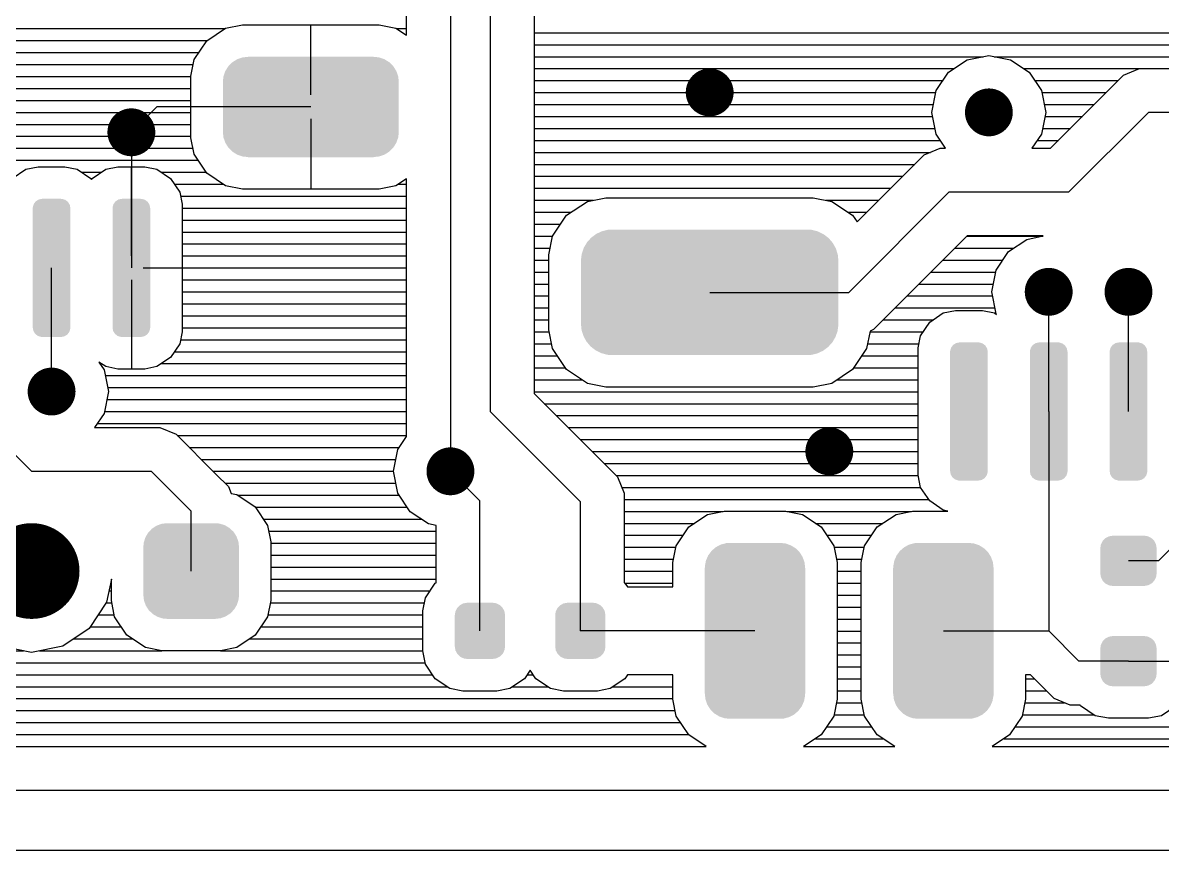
# Model space of a CAD drawing. Extents: x 295 to 953, y 10 to 290.
# Drawn here: x 691.45 to 733.17, y 78 to 108.3 of the extents above; entities that cross this region are included whole.
import ezdxf

# ---------------------------------------------------------------- set-up
doc = ezdxf.new("R2010")
doc.units = 0
doc.header["$LTSCALE"] = 5
doc.header["$MEASUREMENT"] = 0
doc.layers.get('0').update_dxf_attribs({"linetype": 'CONTINUOUS', "lineweight": 25})
doc.layers.add('DV-PEI-A6_TOP', color=5, linetype='CONTINUOUS')

msp = doc.modelspace()

# ---------------------------------------------------------------- linework, layer by layer
for points, const_width in [([(716.161, 105.749, 1), (717.037, 105.749, 1)], 0.876), ([(726.384, 105.019, 1), (727.26, 105.019, 1)], 0.876), ([(694.983, 104.289, 1), (695.86, 104.289, 1)], 0.876), ([(728.575, 98.447, 1), (729.451, 98.447, 1)], 0.876), ([(731.496, 98.447, 1), (732.372, 98.447, 1)], 0.876), ([(692.062, 94.796, 1), (692.939, 94.796, 1)], 0.876), ([(720.542, 92.605, 1), (721.418, 92.605, 1)], 0.876), ([(706.667, 91.875, 1), (707.544, 91.875, 1)], 0.876), ([(690.894, 88.223, 1), (692.647, 88.223, 1)], 1.753)]:
    msp.add_lwpolyline(points, format="xyb", close=True, dxfattribs=dict(const_width=const_width))
for points in [[(698.977, 106.711), (699.118, 106.853), (705.012, 106.711), (704.868, 106.853)], [(699.118, 106.853), (699.124, 106.856), (704.868, 106.853), (704.865, 106.856)], [(699.124, 106.856), (699.294, 106.963), (704.865, 106.856), (704.693, 106.963)], [(699.294, 106.963), (699.301, 106.965), (704.693, 106.963), (704.689, 106.965)], [(699.301, 106.965), (699.489, 107.031), (704.689, 106.965), (704.496, 107.031)], [(699.489, 107.031), (699.501, 107.032), (704.496, 107.031), (704.493, 107.032)], [(699.501, 107.032), (699.695, 107.053), (704.493, 107.032), (704.293, 107.053)], [(699.695, 107.053), (699.695, 107.058), (704.293, 107.053), (704.293, 107.058)], [(698.796, 106.341), (698.862, 106.531), (705.192, 106.341), (705.125, 106.531)], [(698.862, 106.531), (698.865, 106.536), (705.125, 106.531), (705.123, 106.536)], [(698.865, 106.536), (698.972, 106.706), (705.123, 106.536), (705.015, 106.706)], [(698.972, 106.706), (698.977, 106.711), (705.015, 106.706), (705.012, 106.711)], [(698.772, 106.135), (698.794, 106.335), (705.216, 106.135), (705.193, 106.335)], [(698.775, 106.062), (698.772, 106.135), (705.213, 106.062), (705.216, 106.135)], [(698.775, 104.374), (698.775, 106.062), (705.213, 104.374), (705.213, 106.062)], [(698.794, 106.335), (698.796, 106.341), (705.193, 106.335), (705.192, 106.341)], [(698.772, 104.301), (698.775, 104.374), (705.216, 104.301), (705.213, 104.374)], [(698.795, 104.101), (698.772, 104.301), (705.193, 104.101), (705.216, 104.301)], [(698.796, 104.095), (698.795, 104.101), (705.191, 104.095), (705.193, 104.101)], [(698.863, 103.905), (698.796, 104.095), (705.125, 103.905), (705.191, 104.095)], [(698.865, 103.9), (698.863, 103.905), (705.122, 103.9), (705.125, 103.905)], [(698.973, 103.73), (698.865, 103.9), (705.016, 103.73), (705.122, 103.9)], [(698.976, 103.725), (698.973, 103.73), (705.011, 103.725), (705.016, 103.73)], [(699.119, 103.583), (698.976, 103.725), (704.869, 103.583), (705.011, 103.725)], [(699.123, 103.579), (699.119, 103.583), (704.863, 103.579), (704.869, 103.583)], [(699.295, 103.473), (699.123, 103.579), (704.694, 103.473), (704.863, 103.579)], [(699.299, 103.471), (699.295, 103.473), (704.687, 103.471), (704.694, 103.473)], [(699.491, 103.405), (699.299, 103.471), (704.498, 103.405), (704.687, 103.471)], [(699.495, 103.404), (699.491, 103.405), (704.487, 103.404), (704.498, 103.405)], [(699.695, 103.382), (699.495, 103.404), (704.293, 103.382), (704.487, 103.404)], [(699.695, 103.378), (699.695, 103.382), (704.293, 103.378), (704.293, 103.382)], [(691.924, 101.763), (692.01, 101.816), (693.07, 101.763), (693, 101.816)], [(692.01, 101.816), (692.032, 101.83), (693, 101.816), (692.953, 101.83)], [(692.032, 101.83), (692.147, 101.851), (692.953, 101.83), (692.878, 101.851)], [(692.147, 101.851), (692.156, 101.853), (692.878, 101.851), (692.845, 101.853)], [(694.845, 101.763), (694.931, 101.816), (695.991, 101.763), (695.921, 101.816)], [(694.931, 101.816), (694.953, 101.83), (695.921, 101.816), (695.874, 101.83)], [(694.953, 101.83), (695.068, 101.851), (695.874, 101.83), (695.799, 101.851)], [(695.068, 101.851), (695.077, 101.853), (695.799, 101.851), (695.766, 101.853)], [(691.811, 101.508), (691.813, 101.541), (693.19, 101.508), (693.184, 101.541)], [(691.811, 97.138), (691.811, 101.508), (693.19, 97.138), (693.19, 101.508)], [(691.813, 101.541), (691.839, 101.632), (693.184, 101.541), (693.167, 101.632)], [(691.839, 101.632), (691.848, 101.663), (693.167, 101.632), (693.148, 101.663)], [(691.848, 101.663), (691.906, 101.74), (693.148, 101.663), (693.1, 101.74)], [(691.906, 101.74), (691.924, 101.763), (693.1, 101.74), (693.07, 101.763)], [(694.732, 101.508), (694.734, 101.541), (696.111, 101.508), (696.105, 101.541)], [(694.732, 97.138), (694.732, 101.508), (696.111, 97.138), (696.111, 101.508)], [(694.734, 101.541), (694.76, 101.632), (696.105, 101.541), (696.088, 101.632)], [(694.76, 101.632), (694.769, 101.663), (696.088, 101.632), (696.069, 101.663)], [(694.769, 101.663), (694.827, 101.74), (696.069, 101.663), (696.021, 101.74)], [(694.827, 101.74), (694.845, 101.763), (696.021, 101.74), (695.991, 101.763)], [(712.426, 100.554), (712.45, 100.571), (720.776, 100.554), (720.741, 100.571)], [(712.45, 100.571), (712.635, 100.657), (720.741, 100.571), (720.569, 100.657)], [(712.635, 100.657), (712.66, 100.668), (720.569, 100.657), (720.526, 100.668)], [(712.66, 100.668), (712.865, 100.717), (720.526, 100.668), (720.345, 100.717)], [(712.865, 100.717), (712.886, 100.721), (720.345, 100.717), (720.263, 100.721)], [(712.886, 100.721), (713.117, 100.728), (720.263, 100.721), (720.146, 100.728)], [(720.08, 100.728), (720.114, 100.73), (720.146, 100.728), (720.114, 100.73)], [(711.99, 100.063), (712.092, 100.235), (721.204, 100.063), (721.109, 100.235)], [(712.092, 100.235), (712.108, 100.262), (721.109, 100.235), (721.086, 100.262)], [(712.108, 100.262), (712.243, 100.411), (721.086, 100.262), (720.959, 100.411)], [(712.243, 100.411), (712.263, 100.434), (720.959, 100.411), (720.93, 100.434)], [(712.263, 100.434), (712.426, 100.554), (720.93, 100.434), (720.776, 100.554)], [(711.885, 99.614), (711.911, 99.811), (721.31, 99.614), (721.29, 99.811)], [(711.911, 99.811), (711.915, 99.844), (721.29, 99.811), (721.28, 99.844)], [(711.915, 99.844), (711.98, 100.032), (721.28, 99.844), (721.221, 100.032)], [(711.98, 100.032), (711.99, 100.063), (721.221, 100.032), (721.204, 100.063)], [(711.884, 99.58), (711.885, 99.614), (721.313, 99.58), (721.31, 99.614)], [(711.884, 99.577), (711.884, 99.58), (721.313, 99.577), (721.313, 99.58)], [(711.884, 97.282), (711.884, 99.577), (721.313, 97.282), (721.313, 99.577)], [(711.884, 97.279), (711.884, 97.282), (721.313, 97.279), (721.313, 97.282)], [(711.888, 97.245), (711.884, 97.279), (721.313, 97.245), (721.313, 97.279)], [(711.908, 97.048), (711.888, 97.245), (721.287, 97.048), (721.313, 97.245)], [(691.817, 97.105), (691.811, 97.138), (693.188, 97.105), (693.19, 97.138)], [(691.834, 97.014), (691.817, 97.105), (693.162, 97.014), (693.188, 97.105)], [(691.853, 96.984), (691.834, 97.014), (693.153, 96.984), (693.162, 97.014)], [(691.901, 96.907), (691.853, 96.984), (693.095, 96.907), (693.153, 96.984)], [(691.932, 96.883), (691.901, 96.907), (693.077, 96.883), (693.095, 96.907)], [(692.001, 96.83), (691.932, 96.883), (692.991, 96.83), (693.077, 96.883)], [(692.048, 96.817), (692.001, 96.83), (692.969, 96.817), (692.991, 96.83)], [(692.123, 96.795), (692.048, 96.817), (692.854, 96.795), (692.969, 96.817)], [(694.738, 97.105), (694.732, 97.138), (696.109, 97.105), (696.111, 97.138)], [(694.755, 97.014), (694.738, 97.105), (696.083, 97.014), (696.109, 97.105)], [(694.774, 96.984), (694.755, 97.014), (696.074, 96.984), (696.083, 97.014)], [(694.822, 96.907), (694.774, 96.984), (696.016, 96.907), (696.074, 96.984)], [(694.853, 96.883), (694.822, 96.907), (695.998, 96.883), (696.016, 96.907)], [(694.922, 96.83), (694.853, 96.883), (695.912, 96.83), (695.998, 96.883)], [(694.969, 96.817), (694.922, 96.83), (695.89, 96.817), (695.912, 96.83)], [(695.044, 96.795), (694.969, 96.817), (695.775, 96.795), (695.89, 96.817)], [(711.918, 97.015), (711.908, 97.048), (721.283, 97.015), (721.287, 97.048)], [(711.977, 96.827), (711.918, 97.015), (721.218, 96.827), (721.283, 97.015)], [(711.994, 96.796), (711.977, 96.827), (721.207, 96.796), (721.218, 96.827)], [(692.156, 96.794), (692.123, 96.795), (692.845, 96.794), (692.854, 96.795)], [(695.077, 96.794), (695.044, 96.795), (695.766, 96.794), (695.775, 96.795)], [(712.088, 96.624), (711.994, 96.796), (721.106, 96.624), (721.207, 96.796)], [(712.112, 96.597), (712.088, 96.624), (721.09, 96.597), (721.106, 96.624)], [(712.239, 96.448), (712.112, 96.597), (720.955, 96.448), (721.09, 96.597)], [(712.268, 96.425), (712.239, 96.448), (720.934, 96.425), (720.955, 96.448)], [(712.421, 96.305), (712.268, 96.425), (720.772, 96.305), (720.934, 96.425)], [(725.431, 96.375), (725.439, 96.405), (726.758, 96.375), (726.74, 96.405)], [(725.439, 96.405), (725.498, 96.482), (726.74, 96.405), (726.692, 96.482)], [(725.498, 96.482), (725.516, 96.506), (726.692, 96.482), (726.661, 96.506)], [(725.516, 96.506), (725.602, 96.559), (726.661, 96.506), (726.591, 96.559)], [(725.602, 96.559), (725.623, 96.572), (726.591, 96.559), (726.545, 96.572)], [(725.623, 96.572), (725.739, 96.594), (726.545, 96.572), (726.47, 96.594)], [(725.739, 96.594), (725.747, 96.595), (726.47, 96.594), (726.437, 96.595)], [(728.352, 96.375), (728.36, 96.405), (729.679, 96.375), (729.661, 96.405)], [(728.36, 96.405), (728.419, 96.482), (729.661, 96.405), (729.613, 96.482)], [(728.419, 96.482), (728.437, 96.506), (729.613, 96.482), (729.582, 96.506)], [(728.437, 96.506), (728.523, 96.559), (729.582, 96.506), (729.512, 96.559)], [(728.523, 96.559), (728.544, 96.572), (729.512, 96.559), (729.466, 96.572)], [(728.544, 96.572), (728.66, 96.594), (729.466, 96.572), (729.391, 96.594)], [(728.66, 96.594), (728.668, 96.595), (729.391, 96.594), (729.358, 96.595)], [(731.273, 96.375), (731.281, 96.405), (732.6, 96.375), (732.582, 96.405)], [(731.281, 96.405), (731.34, 96.482), (732.582, 96.405), (732.534, 96.482)], [(731.34, 96.482), (731.358, 96.506), (732.534, 96.482), (732.503, 96.506)], [(731.358, 96.506), (731.444, 96.559), (732.503, 96.506), (732.433, 96.559)], [(731.444, 96.559), (731.465, 96.572), (732.433, 96.559), (732.387, 96.572)], [(731.465, 96.572), (731.581, 96.594), (732.387, 96.572), (732.312, 96.594)], [(731.581, 96.594), (731.589, 96.595), (732.312, 96.594), (732.279, 96.595)], [(712.456, 96.288), (712.421, 96.305), (720.748, 96.288), (720.772, 96.305)], [(712.628, 96.202), (712.456, 96.288), (720.562, 96.202), (720.748, 96.288)], [(712.671, 96.191), (712.628, 96.202), (720.537, 96.191), (720.562, 96.202)], [(712.852, 96.142), (712.671, 96.191), (720.333, 96.142), (720.537, 96.191)], [(712.935, 96.137), (712.852, 96.142), (720.312, 96.137), (720.333, 96.142)], [(713.051, 96.131), (712.935, 96.137), (720.08, 96.131), (720.312, 96.137)], [(713.084, 96.129), (713.051, 96.131), (713.084, 96.129), (713.117, 96.131)], [(725.403, 96.25), (725.404, 96.283), (726.781, 96.25), (726.775, 96.283)], [(725.403, 91.881), (725.403, 96.25), (726.781, 91.881), (726.781, 96.25)], [(725.404, 96.283), (725.431, 96.375), (726.775, 96.283), (726.758, 96.375)], [(728.324, 96.25), (728.325, 96.283), (729.702, 96.25), (729.696, 96.283)], [(728.324, 91.881), (728.324, 96.25), (729.702, 91.881), (729.702, 96.25)], [(728.325, 96.283), (728.352, 96.375), (729.696, 96.283), (729.679, 96.375)], [(731.245, 96.25), (731.246, 96.283), (732.623, 96.25), (732.617, 96.283)], [(731.245, 91.881), (731.245, 96.25), (732.623, 91.881), (732.623, 96.25)], [(731.246, 96.283), (731.273, 96.375), (732.617, 96.283), (732.6, 96.375)], [(725.409, 91.848), (725.403, 91.881), (726.78, 91.848), (726.781, 91.881)], [(725.426, 91.756), (725.409, 91.848), (726.754, 91.756), (726.78, 91.848)], [(728.33, 91.848), (728.324, 91.881), (729.701, 91.848), (729.702, 91.881)], [(728.347, 91.756), (728.33, 91.848), (729.675, 91.756), (729.701, 91.848)], [(731.251, 91.848), (731.245, 91.881), (732.622, 91.848), (732.623, 91.881)], [(731.268, 91.756), (731.251, 91.848), (732.596, 91.756), (732.622, 91.848)], [(725.445, 91.726), (725.426, 91.756), (726.745, 91.726), (726.754, 91.756)], [(725.492, 91.649), (725.445, 91.726), (726.686, 91.649), (726.745, 91.726)], [(725.523, 91.625), (725.492, 91.649), (726.669, 91.625), (726.686, 91.649)], [(725.593, 91.572), (725.523, 91.625), (726.583, 91.572), (726.669, 91.625)], [(725.639, 91.559), (725.593, 91.572), (726.561, 91.559), (726.583, 91.572)], [(725.714, 91.537), (725.639, 91.559), (726.445, 91.537), (726.561, 91.559)], [(725.747, 91.536), (725.714, 91.537), (726.437, 91.536), (726.445, 91.537)], [(728.366, 91.726), (728.347, 91.756), (729.666, 91.726), (729.675, 91.756)], [(728.413, 91.649), (728.366, 91.726), (729.607, 91.649), (729.666, 91.726)], [(728.444, 91.625), (728.413, 91.649), (729.59, 91.625), (729.607, 91.649)], [(728.514, 91.572), (728.444, 91.625), (729.504, 91.572), (729.59, 91.625)], [(728.56, 91.559), (728.514, 91.572), (729.482, 91.559), (729.504, 91.572)], [(728.635, 91.537), (728.56, 91.559), (729.366, 91.537), (729.482, 91.559)], [(728.668, 91.536), (728.635, 91.537), (729.358, 91.536), (729.366, 91.537)], [(731.287, 91.726), (731.268, 91.756), (732.587, 91.726), (732.596, 91.756)], [(731.334, 91.649), (731.287, 91.726), (732.528, 91.649), (732.587, 91.726)], [(731.365, 91.625), (731.334, 91.649), (732.511, 91.625), (732.528, 91.649)], [(731.435, 91.572), (731.365, 91.625), (732.425, 91.572), (732.511, 91.625)], [(731.481, 91.559), (731.435, 91.572), (732.403, 91.559), (732.425, 91.572)], [(731.556, 91.537), (731.481, 91.559), (732.287, 91.537), (732.403, 91.559)], [(731.589, 91.536), (731.556, 91.537), (732.279, 91.536), (732.287, 91.537)], [(696.067, 89.66), (696.176, 89.774), (699.163, 89.66), (699.043, 89.774)], [(696.176, 89.774), (696.215, 89.799), (699.043, 89.774), (699.016, 89.799)], [(696.215, 89.799), (696.345, 89.884), (699.016, 89.799), (698.872, 89.884)], [(696.345, 89.884), (696.393, 89.902), (698.872, 89.884), (698.842, 89.902)], [(696.393, 89.902), (696.535, 89.953), (698.842, 89.902), (698.677, 89.953)], [(696.535, 89.953), (696.608, 89.961), (698.677, 89.953), (698.649, 89.961)], [(696.608, 89.961), (696.736, 89.976), (698.649, 89.961), (698.489, 89.976)], [(695.875, 89.26), (695.887, 89.3), (699.346, 89.26), (699.342, 89.3)], [(695.887, 89.3), (695.934, 89.453), (699.342, 89.3), (699.286, 89.453)], [(695.934, 89.453), (695.956, 89.491), (699.286, 89.453), (699.273, 89.491)], [(695.956, 89.491), (696.037, 89.628), (699.273, 89.491), (699.184, 89.628)], [(696.037, 89.628), (696.067, 89.66), (699.184, 89.628), (699.163, 89.66)], [(730.929, 89.203), (730.985, 89.32), (732.942, 89.203), (732.881, 89.32)], [(730.985, 89.32), (730.997, 89.332), (732.881, 89.32), (732.875, 89.332)], [(730.997, 89.332), (731.086, 89.425), (732.875, 89.332), (732.779, 89.425)], [(731.086, 89.425), (731.103, 89.434), (732.779, 89.425), (732.77, 89.434)], [(731.103, 89.434), (731.215, 89.493), (732.77, 89.434), (732.648, 89.493)], [(731.215, 89.493), (731.243, 89.498), (732.648, 89.493), (732.639, 89.498)], [(731.243, 89.498), (731.359, 89.518), (732.639, 89.498), (732.509, 89.518)], [(695.86, 89.1), (695.875, 89.26), (699.365, 89.1), (699.346, 89.26)], [(695.86, 87.347), (695.86, 89.1), (699.365, 87.347), (699.365, 89.1)], [(716.544, 88.794), (716.63, 88.911), (719.966, 88.794), (719.893, 88.911)], [(716.63, 88.911), (716.667, 88.961), (719.893, 88.911), (719.842, 88.961)], [(716.667, 88.961), (716.778, 89.056), (719.842, 88.961), (719.746, 89.056)], [(716.778, 89.056), (716.824, 89.096), (719.746, 89.056), (719.682, 89.096)], [(716.824, 89.096), (716.957, 89.166), (719.682, 89.096), (719.57, 89.166)], [(716.957, 89.166), (717.007, 89.192), (719.57, 89.166), (719.493, 89.192)], [(717.007, 89.192), (717.161, 89.233), (719.493, 89.192), (719.374, 89.233)], [(717.161, 89.233), (717.207, 89.245), (719.374, 89.233), (719.259, 89.245)], [(717.207, 89.245), (717.414, 89.252), (719.259, 89.245), (719.194, 89.252)], [(719.103, 89.252), (719.168, 89.254), (719.194, 89.252), (719.168, 89.254)], [(723.443, 88.794), (723.529, 88.911), (726.866, 88.794), (726.792, 88.911)], [(723.529, 88.911), (723.566, 88.961), (726.792, 88.911), (726.741, 88.961)], [(723.566, 88.961), (723.677, 89.056), (726.741, 88.961), (726.645, 89.056)], [(723.677, 89.056), (723.723, 89.096), (726.645, 89.056), (726.582, 89.096)], [(723.723, 89.096), (723.856, 89.166), (726.582, 89.096), (726.469, 89.166)], [(723.856, 89.166), (723.906, 89.192), (726.469, 89.166), (726.392, 89.192)], [(723.906, 89.192), (724.061, 89.233), (726.392, 89.192), (726.273, 89.233)], [(724.061, 89.233), (724.106, 89.245), (726.273, 89.233), (726.159, 89.245)], [(724.106, 89.245), (724.313, 89.252), (726.159, 89.245), (726.094, 89.252)], [(726.003, 89.252), (726.067, 89.254), (726.094, 89.252), (726.067, 89.254)], [(730.9, 88.136), (730.9, 89.059), (732.968, 88.136), (732.968, 89.059)], [(730.903, 89.059), (730.922, 89.188), (732.965, 89.059), (732.944, 89.188)], [(730.922, 89.188), (730.929, 89.203), (732.944, 89.188), (732.942, 89.203)], [(716.423, 88.401), (716.449, 88.54), (720.088, 88.401), (720.072, 88.54)], [(716.449, 88.54), (716.461, 88.604), (720.072, 88.54), (720.049, 88.604)], [(716.461, 88.604), (716.518, 88.736), (720.049, 88.604), (720.003, 88.736)], [(716.518, 88.736), (716.544, 88.794), (720.003, 88.736), (719.966, 88.794)], [(723.322, 88.401), (723.348, 88.54), (726.987, 88.401), (726.971, 88.54)], [(723.348, 88.54), (723.36, 88.604), (726.971, 88.54), (726.949, 88.604)], [(723.36, 88.604), (723.418, 88.736), (726.949, 88.604), (726.903, 88.736)], [(723.418, 88.736), (723.443, 88.794), (726.903, 88.736), (726.866, 88.794)], [(716.418, 83.734), (716.418, 88.332), (720.098, 83.734), (720.098, 88.332)], [(716.421, 88.334), (716.423, 88.401), (720.095, 88.334), (720.088, 88.401)], [(716.421, 88.332), (716.421, 88.334), (720.095, 88.332), (720.095, 88.334)], [(723.317, 83.734), (723.317, 88.332), (726.998, 83.734), (726.998, 88.332)], [(723.32, 88.334), (723.322, 88.401), (726.995, 88.334), (726.987, 88.401)], [(723.32, 88.332), (723.32, 88.334), (726.995, 88.332), (726.995, 88.334)], [(730.924, 88.006), (730.903, 88.136), (732.947, 88.006), (732.965, 88.136)], [(730.926, 87.992), (730.924, 88.006), (732.94, 87.992), (732.947, 88.006)], [(730.987, 87.875), (730.926, 87.992), (732.884, 87.875), (732.94, 87.992)], [(730.993, 87.862), (730.987, 87.875), (732.872, 87.862), (732.884, 87.875)], [(731.089, 87.77), (730.993, 87.862), (732.782, 87.77), (732.872, 87.862)], [(731.098, 87.761), (731.089, 87.77), (732.765, 87.761), (732.782, 87.77)], [(731.22, 87.701), (731.098, 87.761), (732.653, 87.701), (732.765, 87.761)], [(731.229, 87.697), (731.22, 87.701), (732.626, 87.697), (732.653, 87.701)], [(731.359, 87.677), (731.229, 87.697), (732.509, 87.677), (732.626, 87.697)], [(695.878, 87.187), (695.86, 87.347), (699.35, 87.187), (699.365, 87.347)], [(695.883, 87.147), (695.878, 87.187), (699.338, 87.147), (699.35, 87.187)], [(695.938, 86.994), (695.883, 87.147), (699.29, 86.994), (699.338, 87.147)], [(695.952, 86.956), (695.938, 86.994), (699.269, 86.956), (699.29, 86.994)], [(696.041, 86.819), (695.952, 86.956), (699.188, 86.819), (699.269, 86.956)], [(696.062, 86.787), (696.041, 86.819), (699.157, 86.787), (699.188, 86.819)], [(696.182, 86.673), (696.062, 86.787), (699.049, 86.673), (699.157, 86.787)], [(707.293, 86.752), (707.349, 86.868), (709.082, 86.752), (709.021, 86.868)], [(707.349, 86.868), (707.362, 86.881), (709.021, 86.868), (709.014, 86.881)], [(707.362, 86.881), (707.451, 86.972), (709.014, 86.881), (708.918, 86.972)], [(707.451, 86.972), (707.469, 86.982), (708.918, 86.972), (708.908, 86.982)], [(707.469, 86.982), (707.581, 87.04), (708.908, 86.982), (708.787, 87.04)], [(707.581, 87.04), (707.611, 87.045), (708.787, 87.04), (708.776, 87.045)], [(707.611, 87.045), (707.725, 87.063), (708.776, 87.045), (708.648, 87.063)], [(707.725, 87.063), (707.725, 87.067), (708.648, 87.063), (708.648, 87.067)], [(710.968, 86.752), (711.024, 86.868), (712.757, 86.752), (712.695, 86.868)], [(711.024, 86.868), (711.037, 86.881), (712.695, 86.868), (712.688, 86.881)], [(711.037, 86.881), (711.126, 86.972), (712.688, 86.881), (712.593, 86.972)], [(711.126, 86.972), (711.144, 86.982), (712.593, 86.972), (712.583, 86.982)], [(711.144, 86.982), (711.255, 87.04), (712.583, 86.982), (712.461, 87.04)], [(711.255, 87.04), (711.285, 87.045), (712.461, 87.04), (712.451, 87.045)], [(711.285, 87.045), (711.399, 87.063), (712.451, 87.045), (712.322, 87.063)], [(711.399, 87.063), (711.399, 87.067), (712.322, 87.063), (712.322, 87.067)], [(696.208, 86.648), (696.182, 86.673), (699.01, 86.648), (699.049, 86.673)], [(696.353, 86.563), (696.208, 86.648), (698.879, 86.563), (699.01, 86.648)], [(696.382, 86.545), (696.353, 86.563), (698.831, 86.545), (698.879, 86.563)], [(696.548, 86.494), (696.382, 86.545), (698.689, 86.494), (698.831, 86.545)], [(696.575, 86.486), (696.548, 86.494), (698.617, 86.486), (698.689, 86.494)], [(696.736, 86.471), (696.575, 86.486), (698.489, 86.471), (698.617, 86.486)], [(707.266, 86.608), (707.286, 86.737), (709.106, 86.608), (709.085, 86.737)], [(707.266, 86.605), (707.266, 86.608), (709.106, 86.605), (709.106, 86.608)], [(707.266, 85.46), (707.266, 86.605), (709.106, 85.46), (709.106, 86.605)], [(707.286, 86.737), (707.293, 86.752), (709.085, 86.737), (709.082, 86.752)], [(710.941, 86.608), (710.96, 86.737), (712.781, 86.608), (712.759, 86.737)], [(710.941, 86.605), (710.941, 86.608), (712.781, 86.605), (712.781, 86.608)], [(710.941, 85.46), (710.941, 86.605), (712.781, 85.46), (712.781, 86.605)], [(710.96, 86.737), (710.968, 86.752), (712.759, 86.737), (712.757, 86.752)], [(730.929, 85.528), (730.985, 85.645), (732.942, 85.528), (732.881, 85.645)], [(730.985, 85.645), (730.997, 85.658), (732.881, 85.645), (732.875, 85.658)], [(730.997, 85.658), (731.086, 85.751), (732.875, 85.658), (732.779, 85.751)], [(731.086, 85.751), (731.103, 85.76), (732.779, 85.751), (732.77, 85.76)], [(731.103, 85.76), (731.215, 85.819), (732.77, 85.76), (732.648, 85.819)], [(731.215, 85.819), (731.243, 85.823), (732.648, 85.819), (732.639, 85.823)], [(731.243, 85.823), (731.359, 85.843), (732.639, 85.823), (732.509, 85.843)], [(707.266, 85.457), (707.266, 85.46), (709.106, 85.457), (709.106, 85.46)], [(707.288, 85.329), (707.266, 85.457), (709.087, 85.329), (709.106, 85.457)], [(707.291, 85.313), (707.288, 85.329), (709.079, 85.313), (709.087, 85.329)], [(707.352, 85.198), (707.291, 85.313), (709.023, 85.198), (709.079, 85.313)], [(707.359, 85.185), (707.352, 85.198), (709.01, 85.185), (709.023, 85.198)], [(707.455, 85.093), (707.359, 85.185), (708.921, 85.093), (709.01, 85.185)], [(710.941, 85.457), (710.941, 85.46), (712.781, 85.457), (712.781, 85.46)], [(710.963, 85.329), (710.941, 85.457), (712.762, 85.329), (712.781, 85.457)], [(710.965, 85.313), (710.963, 85.329), (712.754, 85.313), (712.762, 85.329)], [(711.027, 85.198), (710.965, 85.313), (712.698, 85.198), (712.754, 85.313)], [(711.034, 85.185), (711.027, 85.198), (712.685, 85.185), (712.698, 85.198)], [(711.129, 85.093), (711.034, 85.185), (712.596, 85.093), (712.685, 85.185)], [(730.9, 84.461), (730.9, 85.384), (732.968, 84.461), (732.968, 85.384)], [(730.903, 85.384), (730.922, 85.514), (732.965, 85.384), (732.944, 85.514)], [(730.922, 85.514), (730.929, 85.528), (732.944, 85.514), (732.942, 85.528)], [(707.464, 85.084), (707.455, 85.093), (708.903, 85.084), (708.921, 85.093)], [(707.586, 85.026), (707.464, 85.084), (708.792, 85.026), (708.903, 85.084)], [(707.596, 85.021), (707.586, 85.026), (708.762, 85.021), (708.792, 85.026)], [(707.725, 85.003), (707.596, 85.021), (708.648, 85.003), (708.762, 85.021)], [(707.725, 84.999), (707.725, 85.003), (708.648, 84.999), (708.648, 85.003)], [(711.139, 85.084), (711.129, 85.093), (712.578, 85.084), (712.596, 85.093)], [(711.261, 85.026), (711.139, 85.084), (712.467, 85.026), (712.578, 85.084)], [(711.271, 85.021), (711.261, 85.026), (712.437, 85.021), (712.467, 85.026)], [(711.399, 85.003), (711.271, 85.021), (712.322, 85.003), (712.437, 85.021)], [(711.399, 84.999), (711.399, 85.003), (712.322, 84.999), (712.322, 85.003)], [(730.924, 84.332), (730.903, 84.461), (732.947, 84.332), (732.965, 84.461)], [(730.926, 84.317), (730.924, 84.332), (732.94, 84.317), (732.947, 84.332)], [(730.987, 84.2), (730.926, 84.317), (732.884, 84.2), (732.94, 84.317)], [(730.993, 84.188), (730.987, 84.2), (732.872, 84.188), (732.884, 84.2)], [(731.089, 84.095), (730.993, 84.188), (732.782, 84.095), (732.872, 84.188)], [(731.098, 84.086), (731.089, 84.095), (732.765, 84.086), (732.782, 84.095)], [(731.22, 84.027), (731.098, 84.086), (732.653, 84.027), (732.765, 84.086)], [(731.229, 84.022), (731.22, 84.027), (732.626, 84.022), (732.653, 84.027)], [(731.359, 84.003), (731.229, 84.022), (732.509, 84.003), (732.626, 84.022)], [(716.421, 83.731), (716.421, 83.734), (720.095, 83.731), (720.095, 83.734)], [(716.428, 83.665), (716.421, 83.731), (720.093, 83.665), (720.095, 83.731)], [(716.444, 83.525), (716.428, 83.665), (720.067, 83.525), (720.093, 83.665)], [(716.466, 83.461), (716.444, 83.525), (720.055, 83.461), (720.067, 83.525)], [(716.513, 83.33), (716.466, 83.461), (719.998, 83.33), (720.055, 83.461)], [(723.32, 83.731), (723.32, 83.734), (726.995, 83.731), (726.995, 83.734)], [(723.328, 83.665), (723.32, 83.731), (726.992, 83.665), (726.995, 83.731)], [(723.343, 83.525), (723.328, 83.665), (726.966, 83.525), (726.992, 83.665)], [(723.366, 83.461), (723.343, 83.525), (726.954, 83.461), (726.966, 83.525)], [(723.412, 83.33), (723.366, 83.461), (726.897, 83.33), (726.954, 83.461)], [(716.55, 83.271), (716.513, 83.33), (719.972, 83.271), (719.998, 83.33)], [(716.623, 83.155), (716.55, 83.271), (719.886, 83.155), (719.972, 83.271)], [(716.674, 83.105), (716.623, 83.155), (719.849, 83.105), (719.886, 83.155)], [(716.77, 83.009), (716.674, 83.105), (719.738, 83.009), (719.849, 83.105)], [(723.449, 83.271), (723.412, 83.33), (726.872, 83.271), (726.897, 83.33)], [(723.523, 83.155), (723.449, 83.271), (726.786, 83.155), (726.872, 83.271)], [(723.573, 83.105), (723.523, 83.155), (726.749, 83.105), (726.786, 83.155)], [(723.67, 83.009), (723.573, 83.105), (726.637, 83.009), (726.749, 83.105)], [(716.833, 82.97), (716.77, 83.009), (719.692, 82.97), (719.738, 83.009)], [(716.946, 82.9), (716.833, 82.97), (719.559, 82.9), (719.692, 82.97)], [(717.023, 82.874), (716.946, 82.9), (719.509, 82.874), (719.559, 82.9)], [(717.142, 82.833), (717.023, 82.874), (719.354, 82.833), (719.509, 82.874)], [(717.255, 82.821), (717.142, 82.833), (719.309, 82.821), (719.354, 82.833)], [(717.32, 82.814), (717.255, 82.821), (719.102, 82.814), (719.309, 82.821)], [(717.348, 82.811), (717.32, 82.814), (717.348, 82.811), (717.414, 82.814)], [(723.733, 82.97), (723.67, 83.009), (726.592, 82.97), (726.637, 83.009)], [(723.845, 82.9), (723.733, 82.97), (726.458, 82.9), (726.592, 82.97)], [(723.922, 82.874), (723.845, 82.9), (726.408, 82.874), (726.458, 82.9)], [(724.041, 82.833), (723.922, 82.874), (726.253, 82.833), (726.408, 82.874)], [(724.155, 82.821), (724.041, 82.833), (726.208, 82.821), (726.253, 82.833)], [(724.22, 82.814), (724.155, 82.821), (726.001, 82.814), (726.208, 82.821)], [(724.247, 82.811), (724.22, 82.814), (724.247, 82.811), (724.313, 82.814)]]:
    msp.add_solid(points)
at = {"layer": 'DV-PEI-A6_TOP', "color": 7}
for p, q in [((707.106, 129.848), (707.106, 91.875)), ((708.566, 129.117), (708.566, 94.065)), ((710.173, 119.502), (710.173, 94.726)), ((705.499, 107.847), (705.499, 109.488)), ((688.709, 108.086), (698.845, 108.086)), ((698.185, 107.642), (698.874, 108.104)), ((698.874, 108.104), (699.488, 108.227)), ((699.488, 108.227), (704.494, 108.227)), ((701.994, 105.656), (701.994, 108.227)), ((704.494, 108.227), (705.108, 108.104)), ((705.108, 108.104), (705.499, 107.847)), ((705.137, 108.086), (705.499, 108.086)), ((688.68, 107.648), (698.191, 107.648)), ((710.173, 107.934), (758.048, 107.934)), ((697.723, 106.953), (698.185, 107.642)), ((710.173, 107.496), (758.346, 107.496)), ((688.592, 107.21), (697.893, 107.21)), ((697.601, 106.345), (697.723, 106.953)), ((710.173, 107.058), (726.618, 107.058)), ((725.344, 106.491), (726.022, 106.941)), ((726.022, 106.941), (726.822, 107.099)), ((726.822, 107.099), (727.617, 106.941)), ((727.021, 107.058), (735.381, 107.058)), ((727.617, 106.941), (728.294, 106.491)), ((688.335, 106.772), (697.688, 106.772)), ((710.173, 106.62), (725.543, 106.62)), ((724.894, 105.814), (725.344, 106.491)), ((728.096, 106.62), (732.343, 106.62)), ((728.294, 106.491), (728.744, 105.814)), ((731.753, 106.38), (732.343, 106.626)), ((732.343, 106.626), (734.306, 106.626)), ((687.932, 106.334), (697.601, 106.334)), ((697.601, 104.09), (697.601, 106.345)), ((710.173, 106.182), (725.14, 106.182)), ((728.499, 106.182), (731.56, 106.182)), ((731.297, 105.925), (731.753, 106.38)), ((686.857, 105.896), (697.601, 105.896)), ((710.173, 105.744), (724.883, 105.744)), ((724.737, 105.019), (724.894, 105.814)), ((728.744, 105.814), (728.902, 105.019)), ((728.756, 105.744), (731.122, 105.744)), ((729.077, 103.705), (731.297, 105.925)), ((683.884, 105.457), (697.601, 105.457)), ((696.35, 105.218), (695.422, 104.289)), ((701.994, 105.218), (696.35, 105.218)), ((701.556, 105.218), (697.601, 105.218)), ((710.173, 105.306), (724.795, 105.306)), ((728.844, 105.306), (730.684, 105.306)), ((683.884, 105.019), (697.601, 105.019)), ((701.994, 104.78), (701.994, 102.209)), ((710.173, 104.867), (724.766, 104.867)), ((724.894, 104.219), (724.737, 105.019)), ((728.902, 105.019), (728.744, 104.219)), ((728.873, 104.867), (730.246, 104.867)), ((732.664, 105.019), (729.743, 102.098)), ((735.585, 105.019), (732.664, 105.019)), ((683.884, 104.581), (697.601, 104.581)), ((710.173, 104.429), (724.854, 104.429)), ((728.785, 104.429), (729.808, 104.429)), ((683.884, 104.143), (697.601, 104.143)), ((695.422, 104.289), (695.422, 99.323)), ((697.723, 103.483), (697.601, 104.09)), ((710.173, 103.991), (725.04, 103.991)), ((725.239, 103.705), (724.894, 104.219)), ((728.744, 104.219), (728.4, 103.705)), ((728.598, 103.991), (729.369, 103.991)), ((683.884, 103.705), (697.682, 103.705)), ((698.185, 102.793), (697.723, 103.483)), ((710.173, 103.553), (724.684, 103.553)), ((724.45, 103.459), (725.04, 103.705)), ((725.04, 103.705), (725.239, 103.705)), ((728.4, 103.705), (729.077, 103.705)), ((683.884, 103.267), (697.869, 103.267)), ((710.173, 103.115), (724.112, 103.115)), ((723.995, 103.004), (724.45, 103.459)), ((691.063, 102.595), (691.56, 102.934)), ((691.56, 102.934), (692.004, 103.021)), ((692.004, 103.021), (692.991, 103.021)), ((692.991, 103.021), (693.435, 102.934)), ((693.435, 102.934), (693.932, 102.595)), ((693.593, 102.828), (694.323, 102.828)), ((693.984, 102.595), (694.481, 102.934)), ((694.481, 102.934), (694.925, 103.021)), ((694.925, 103.021), (695.912, 103.021)), ((695.422, 99.761), (695.422, 103.021)), ((695.912, 103.021), (696.356, 102.934)), ((696.356, 102.934), (696.853, 102.595)), ((696.514, 102.828), (698.161, 102.828)), ((698.874, 102.332), (698.185, 102.793)), ((710.173, 102.677), (723.673, 102.677)), ((721.997, 101.006), (723.995, 103.004)), ((693.932, 102.595), (693.961, 102.56)), ((693.961, 102.56), (693.984, 102.595)), ((696.853, 102.595), (697.192, 102.098)), ((696.993, 102.39), (698.792, 102.39)), ((699.488, 102.209), (698.874, 102.332)), ((705.108, 102.332), (704.494, 102.209)), ((705.499, 102.589), (705.108, 102.332)), ((705.189, 102.39), (705.499, 102.39)), ((705.499, 93.148), (705.499, 102.589)), ((710.173, 102.238), (723.235, 102.238)), ((697.192, 102.098), (697.279, 101.654)), ((697.221, 101.952), (705.499, 101.952)), ((704.494, 102.209), (699.488, 102.209)), ((712.124, 101.759), (712.802, 101.894)), ((712.802, 101.894), (720.39, 101.894)), ((720.39, 101.894), (721.068, 101.759)), ((725.362, 102.098), (721.693, 98.429)), ((729.743, 102.098), (725.362, 102.098)), ((697.279, 101.654), (697.279, 96.986)), ((697.279, 101.514), (705.499, 101.514)), ((710.173, 101.8), (712.34, 101.8)), ((711.359, 101.251), (712.124, 101.759)), ((720.852, 101.8), (722.797, 101.8)), ((721.068, 101.759), (721.833, 101.251)), ((697.279, 101.076), (705.499, 101.076)), ((710.173, 101.362), (711.534, 101.362)), ((710.844, 100.48), (711.359, 101.251)), ((721.658, 101.362), (722.359, 101.362)), ((721.833, 101.251), (721.997, 101.006)), ((697.279, 100.638), (705.499, 100.638)), ((710.173, 100.924), (711.142, 100.924)), ((697.279, 100.2), (705.499, 100.2)), ((710.173, 100.486), (710.85, 100.486)), ((710.71, 99.802), (710.844, 100.48)), ((726.022, 100.492), (722.599, 97.062)), ((728.809, 100.492), (726.022, 100.492)), ((726.022, 100.486), (728.809, 100.486)), ((727.535, 99.919), (728.213, 100.369)), ((728.213, 100.369), (728.809, 100.492)), ((697.279, 99.761), (705.499, 99.761)), ((710.173, 100.048), (710.763, 100.048)), ((710.71, 97.051), (710.71, 99.802)), ((725.584, 100.048), (727.734, 100.048)), ((727.085, 99.242), (727.535, 99.919)), ((692.501, 94.796), (692.501, 99.323)), ((695.86, 99.323), (697.279, 99.323)), ((697.279, 99.323), (705.499, 99.323)), ((710.173, 99.61), (710.71, 99.61)), ((725.146, 99.61), (727.331, 99.61)), ((695.422, 98.885), (695.422, 95.619)), ((697.279, 98.885), (705.499, 98.885)), ((710.173, 99.171), (710.71, 99.171)), ((724.708, 99.171), (727.074, 99.171)), ((726.927, 98.447), (727.085, 99.242)), ((710.173, 98.733), (710.71, 98.733)), ((724.269, 98.733), (726.986, 98.733)), ((697.279, 98.447), (705.499, 98.447)), ((710.173, 98.295), (710.71, 98.295)), ((716.599, 98.429), (721.693, 98.429)), ((723.831, 98.295), (726.957, 98.295)), ((727.085, 97.647), (726.927, 98.447)), ((729.013, 94.065), (729.013, 98.447)), ((731.934, 94.065), (731.934, 98.447)), ((697.279, 98.009), (705.499, 98.009)), ((710.173, 97.857), (710.71, 97.857)), ((723.393, 97.857), (727.044, 97.857)), ((724.655, 97.337), (725.151, 97.676)), ((725.151, 97.676), (725.595, 97.763)), ((725.595, 97.763), (726.583, 97.763)), ((726.583, 97.763), (727.027, 97.676)), ((727.027, 97.676), (727.097, 97.623)), ((727.097, 97.623), (727.085, 97.647)), ((697.279, 97.571), (705.499, 97.571)), ((710.173, 97.419), (710.71, 97.419)), ((722.955, 97.419), (724.778, 97.419)), ((724.316, 96.84), (724.655, 97.337)), ((697.279, 96.986), (697.192, 96.543)), ((697.279, 97.133), (705.499, 97.133)), ((710.173, 96.981), (710.728, 96.981)), ((710.844, 96.373), (710.71, 97.051)), ((722.47, 97.01), (722.347, 96.373)), ((722.464, 96.981), (724.415, 96.981)), ((722.599, 97.062), (722.47, 97.01)), ((724.228, 96.396), (724.316, 96.84)), ((697.192, 96.543), (696.853, 96.046)), ((697.221, 96.694), (705.499, 96.694)), ((710.173, 96.543), (710.815, 96.543)), ((722.377, 96.543), (724.258, 96.543)), ((724.228, 91.729), (724.228, 96.396)), ((696.853, 96.046), (696.356, 95.707)), ((696.993, 96.256), (705.499, 96.256)), ((710.173, 96.104), (711.026, 96.104)), ((711.359, 95.608), (710.844, 96.373)), ((722.347, 96.373), (721.833, 95.608)), ((722.166, 96.104), (724.228, 96.104)), ((694.481, 95.707), (694.23, 95.877)), ((694.23, 95.877), (694.423, 95.59)), ((694.277, 95.818), (694.323, 95.818)), ((694.423, 95.59), (694.58, 94.796)), ((694.925, 95.619), (694.481, 95.707)), ((695.912, 95.619), (694.925, 95.619)), ((696.356, 95.707), (695.912, 95.619)), ((696.514, 95.818), (705.499, 95.818)), ((710.173, 95.666), (711.318, 95.666)), ((712.124, 95.094), (711.359, 95.608)), ((721.833, 95.608), (721.068, 95.094)), ((721.874, 95.666), (724.228, 95.666)), ((694.463, 95.38), (705.499, 95.38)), ((710.173, 95.228), (711.919, 95.228)), ((721.272, 95.228), (724.228, 95.228)), ((694.58, 94.796), (694.423, 93.995)), ((694.551, 94.942), (705.499, 94.942)), ((710.173, 94.79), (724.228, 94.79)), ((710.173, 94.726), (712.772, 92.126)), ((712.802, 94.959), (712.124, 95.094)), ((720.39, 94.959), (712.802, 94.959)), ((721.068, 95.094), (720.39, 94.959)), ((694.522, 94.504), (705.499, 94.504)), ((710.541, 94.352), (724.228, 94.352)), ((691.77, 91.875), (689.58, 94.065)), ((694.423, 93.995), (694.078, 93.481)), ((694.434, 94.065), (705.499, 94.065)), ((708.566, 94.065), (711.861, 90.765)), ((710.979, 93.914), (724.228, 93.914)), ((729.013, 94.065), (729.013, 86.033)), ((694.078, 93.481), (696.467, 93.481)), ((694.177, 93.627), (705.499, 93.627)), ((696.467, 93.481), (697.057, 93.236)), ((711.417, 93.475), (724.228, 93.475)), ((697.057, 93.236), (698.518, 91.775)), ((697.104, 93.189), (705.499, 93.189)), ((705.178, 92.669), (705.499, 93.148)), ((697.542, 92.751), (705.23, 92.751)), ((705.02, 91.875), (705.178, 92.669)), ((711.855, 93.037), (724.228, 93.037)), ((697.98, 92.313), (705.108, 92.313)), ((712.293, 92.599), (724.228, 92.599)), ((691.77, 91.875), (696.152, 91.875)), ((697.612, 90.414), (696.152, 91.875)), ((698.419, 91.875), (705.02, 91.875)), ((705.178, 91.074), (705.02, 91.875)), ((708.186, 90.788), (707.106, 91.875)), ((712.731, 92.161), (724.228, 92.161)), ((712.772, 92.126), (713.228, 91.67)), ((698.518, 91.775), (698.973, 91.32)), ((698.857, 91.437), (705.108, 91.437)), ((713.17, 91.723), (724.228, 91.723)), ((713.228, 91.67), (713.467, 91.08)), ((724.316, 91.285), (724.228, 91.729)), ((698.973, 91.32), (699.079, 91.063)), ((699.079, 91.063), (699.283, 91.022)), ((699.283, 91.022), (699.961, 90.572)), ((699.324, 90.998), (705.23, 90.998)), ((705.628, 90.397), (705.178, 91.074)), ((713.386, 91.285), (724.316, 91.285)), ((713.467, 91.08), (713.467, 87.797)), ((724.655, 90.788), (724.316, 91.285)), ((699.961, 90.572), (700.411, 89.894)), ((699.967, 90.56), (705.522, 90.56)), ((708.186, 86.033), (708.186, 90.788)), ((711.861, 90.765), (711.861, 86.033)), ((713.467, 90.847), (724.608, 90.847)), ((725.151, 90.449), (724.655, 90.788)), ((697.612, 88.223), (697.612, 90.414)), ((706.305, 89.947), (705.628, 90.397)), ((713.467, 90.408), (717.095, 90.408)), ((715.834, 89.836), (716.523, 90.297)), ((716.523, 90.297), (717.13, 90.42)), ((717.13, 90.42), (719.385, 90.42)), ((719.385, 90.42), (719.993, 90.297)), ((719.42, 90.408), (723.995, 90.408)), ((719.993, 90.297), (720.682, 89.836)), ((722.733, 89.836), (723.422, 90.297)), ((723.422, 90.297), (724.03, 90.42)), ((724.03, 90.42), (725.321, 90.42)), ((725.321, 90.42), (725.151, 90.449)), ((734.855, 90.414), (733.038, 88.597)), ((700.265, 90.122), (706.048, 90.122)), ((700.411, 89.894), (700.533, 89.298)), ((706.58, 89.894), (706.305, 89.947)), ((706.58, 87.797), (706.58, 89.894)), ((713.467, 89.97), (716.038, 89.97)), ((715.372, 89.147), (715.834, 89.836)), ((720.478, 89.97), (722.937, 89.97)), ((720.682, 89.836), (721.144, 89.147)), ((722.271, 89.147), (722.733, 89.836)), ((700.452, 89.684), (706.58, 89.684)), ((700.533, 89.298), (700.533, 87.143)), ((713.467, 89.532), (715.629, 89.532)), ((720.887, 89.532), (722.528, 89.532)), ((700.533, 89.246), (706.58, 89.246)), ((713.467, 89.094), (715.36, 89.094)), ((715.249, 88.533), (715.372, 89.147)), ((721.144, 89.147), (721.267, 88.533)), ((721.156, 89.094), (722.26, 89.094)), ((722.149, 88.533), (722.271, 89.147)), ((700.533, 88.808), (706.58, 88.808)), ((713.467, 88.656), (715.273, 88.656)), ((715.249, 87.639), (715.249, 88.533)), ((721.243, 88.656), (722.172, 88.656)), ((721.267, 88.533), (721.267, 83.527)), ((722.149, 83.527), (722.149, 88.533)), ((733.038, 88.597), (731.934, 88.597)), ((700.533, 88.37), (706.58, 88.37)), ((713.467, 88.218), (715.249, 88.218)), ((721.267, 88.218), (722.149, 88.218)), ((694.691, 87.931), (694.516, 87.078)), ((694.685, 87.931), (694.691, 87.931)), ((694.691, 87.143), (694.691, 87.931)), ((700.533, 87.931), (706.58, 87.931)), ((706.188, 87.242), (706.551, 87.78)), ((706.551, 87.78), (706.58, 87.797)), ((713.467, 87.797), (713.497, 87.78)), ((713.491, 87.78), (715.249, 87.78)), ((713.497, 87.78), (713.59, 87.639)), ((713.59, 87.639), (715.249, 87.639)), ((721.267, 87.78), (722.149, 87.78)), ((694.598, 87.493), (694.691, 87.493)), ((700.533, 87.493), (706.358, 87.493)), ((706.095, 86.763), (706.188, 87.242)), ((721.267, 87.341), (722.149, 87.341)), ((694.516, 87.078), (693.873, 86.115)), ((694.499, 87.055), (694.709, 87.055)), ((694.808, 86.547), (694.691, 87.143)), ((700.533, 87.143), (700.411, 86.547)), ((700.51, 87.055), (706.153, 87.055)), ((721.267, 86.903), (722.149, 86.903)), ((694.206, 86.617), (694.796, 86.617)), ((695.258, 85.869), (694.808, 86.547)), ((700.411, 86.547), (699.961, 85.869)), ((700.422, 86.617), (706.095, 86.617)), ((706.095, 85.297), (706.095, 86.763)), ((721.267, 86.465), (722.149, 86.465)), ((693.873, 86.115), (692.909, 85.472)), ((693.914, 86.179), (695.054, 86.179)), ((700.165, 86.179), (706.095, 86.179)), ((718.258, 86.033), (711.861, 86.033)), ((721.267, 86.027), (722.149, 86.027)), ((725.157, 86.033), (729.013, 86.033)), ((730.117, 84.923), (729.013, 86.033)), ((693.307, 85.741), (695.457, 85.741)), ((695.936, 85.419), (695.258, 85.869)), ((699.961, 85.869), (699.283, 85.419)), ((699.762, 85.741), (706.095, 85.741)), ((721.267, 85.589), (722.149, 85.589)), ((686.215, 85.302), (691.478, 85.302)), ((691.77, 85.244), (690.625, 85.472)), ((692.909, 85.472), (691.77, 85.244)), ((692.057, 85.302), (696.532, 85.302)), ((696.532, 85.302), (695.936, 85.419)), ((698.687, 85.302), (696.532, 85.302)), ((699.283, 85.419), (698.687, 85.302)), ((698.687, 85.302), (706.095, 85.302)), ((706.188, 84.818), (706.095, 85.297)), ((721.267, 85.151), (722.149, 85.151)), ((662.554, 84.864), (706.183, 84.864)), ((706.551, 84.28), (706.188, 84.818)), ((721.267, 84.712), (722.149, 84.712)), ((731.934, 84.923), (730.117, 84.923)), ((731.934, 84.923), (735.907, 84.923)), ((662.554, 84.426), (706.457, 84.426)), ((710.027, 84.59), (709.816, 84.28)), ((709.916, 84.426), (710.132, 84.426)), ((710.231, 84.28), (710.027, 84.59)), ((713.59, 84.426), (713.497, 84.28)), ((715.249, 84.426), (713.59, 84.426)), ((715.249, 83.527), (715.249, 84.426)), ((728.347, 84.426), (728.166, 84.426)), ((728.166, 84.426), (728.166, 83.527)), ((728.756, 84.011), (728.347, 84.426)), ((662.554, 83.988), (706.995, 83.988)), ((707.088, 83.924), (706.551, 84.28)), ((707.561, 83.824), (707.088, 83.924)), ((709.279, 83.924), (708.806, 83.824)), ((709.816, 84.28), (709.279, 83.924)), ((709.372, 83.988), (710.675, 83.988)), ((710.768, 83.924), (710.231, 84.28)), ((711.242, 83.824), (710.768, 83.924)), ((712.959, 83.924), (712.486, 83.824)), ((713.497, 84.28), (712.959, 83.924)), ((713.053, 83.988), (715.249, 83.988)), ((721.267, 84.274), (722.149, 84.274)), ((728.166, 84.274), (728.493, 84.274)), ((729.212, 83.556), (728.756, 84.011)), ((662.554, 83.55), (715.249, 83.55)), ((708.806, 83.824), (707.561, 83.824)), ((712.486, 83.824), (711.242, 83.824)), ((715.372, 82.913), (715.249, 83.527)), ((721.267, 83.527), (721.144, 82.913)), ((721.267, 83.836), (722.149, 83.836)), ((722.271, 82.913), (722.149, 83.527)), ((728.166, 83.527), (728.043, 82.913)), ((728.166, 83.836), (728.931, 83.836)), ((729.802, 83.316), (729.212, 83.556)), ((662.554, 83.112), (715.331, 83.112)), ((721.243, 83.398), (722.172, 83.398)), ((728.143, 83.398), (729.591, 83.398)), ((730.164, 83.316), (729.802, 83.316)), ((730.181, 83.287), (730.164, 83.316)), ((730.719, 82.925), (730.181, 83.287)), ((733.681, 83.287), (733.143, 82.925)), ((662.56, 82.674), (715.536, 82.674)), ((715.834, 82.224), (715.372, 82.913)), ((721.144, 82.913), (720.682, 82.224)), ((721.156, 82.96), (722.26, 82.96)), ((722.733, 82.224), (722.271, 82.913)), ((728.043, 82.913), (727.582, 82.224)), ((728.055, 82.96), (730.666, 82.96)), ((731.198, 82.831), (730.719, 82.925)), ((732.664, 82.831), (731.198, 82.831)), ((733.143, 82.925), (732.664, 82.831)), ((662.741, 82.235), (715.828, 82.235)), ((716.476, 81.797), (715.834, 82.224)), ((720.682, 82.224), (720.04, 81.797)), ((720.887, 82.522), (722.528, 82.522)), ((723.376, 81.797), (722.733, 82.224)), ((727.582, 82.224), (726.939, 81.797)), ((727.786, 82.522), (791.587, 82.522)), ((663.139, 81.797), (716.476, 81.797)), ((663.139, 81.797), (716.476, 81.797)), ((720.04, 81.797), (723.376, 81.797)), ((720.478, 82.084), (722.937, 82.084)), ((726.939, 81.797), (789.075, 81.797)), ((727.377, 82.084), (789.513, 82.084)), ((790.354, 80.191), (534.767, 80.191)), ((515.377, 78), (858.075, 78))]:
    msp.add_line(p, q, dxfattribs=at)

doc.saveas('drawing.dxf')
